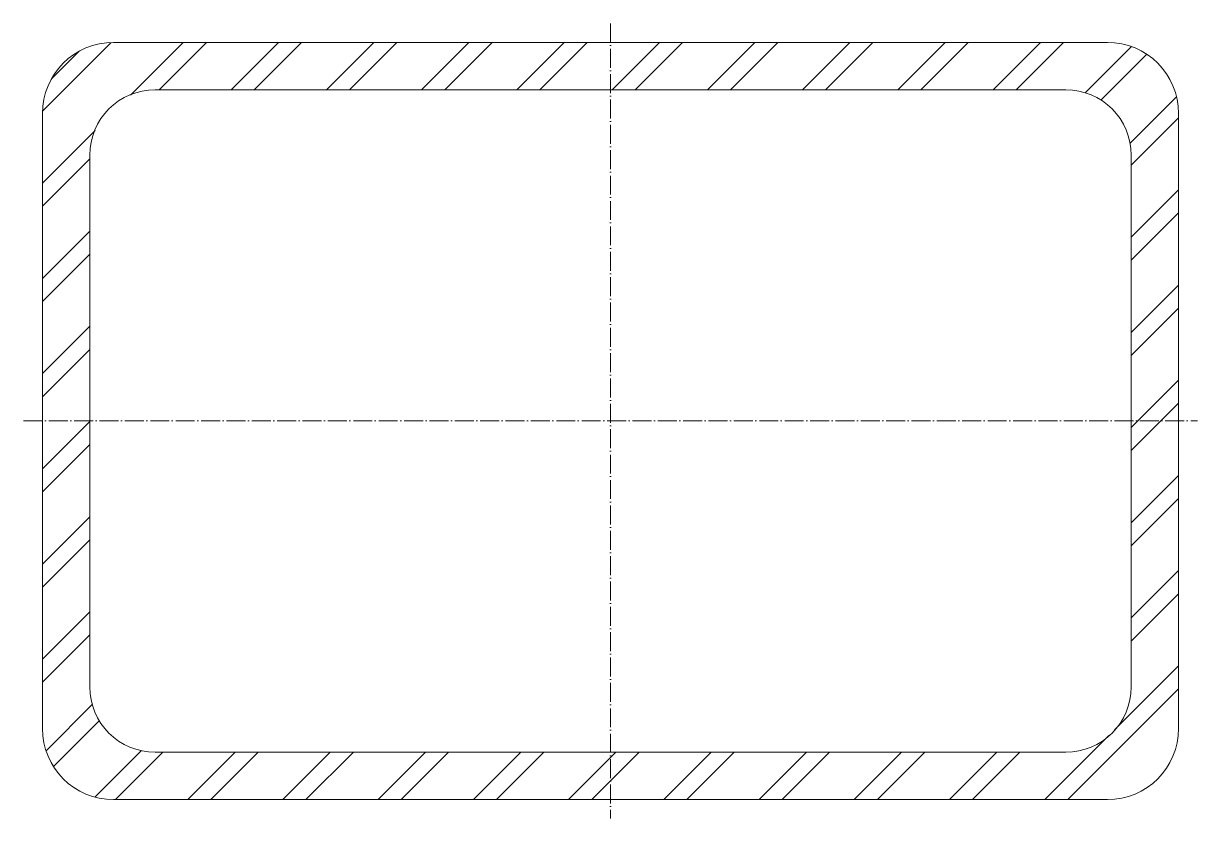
# Model space of a CAD drawing. Header units: metres. Extents: x -155 to 155, y -105 to 105.
import ezdxf

# ---------------------------------------------------------------- set-up
doc = ezdxf.new("R2010")
doc.units = ezdxf.units.M
doc.linetypes.add('MV_hartlijn_staal', pattern=[6.6, 5, -0.8, 0, -0.8])
doc.layers.add('A-DETL-GENF', color=92, linetype='Continuous', lineweight=18)

# ---------------------------------------------------------------- blocks, each defined once
blk = doc.blocks.new('28 Staalprofielen- koker RHS-2d - K300_200_12_5-5067751-00_0 Basismaterialen')
at = {"layer": 'A-DETL-GENF', "lineweight": 13}
h = blk.add_hatch(dxfattribs=at)
h.set_pattern_fill('FP_305', color=256, style=0, pattern_type=2)
h.set_pattern_definition([(225, (-3580.222, -3147.215), (12.57236, -12.57236), []), (225, (-3580.222, -3166.265), (12.57236, -12.57236), [])])
h.paths.add_polyline_path([(131.2, 100), (-131.2, 100), (-136.07, 99.36), (-140.6, 97.48), (-144.49, 94.49), (-147.48, 90.6), (-149.36, 86.07), (-150, 81.2), (-150, -81.2), (-149.36, -86.07), (-147.48, -90.6), (-144.49, -94.49), (-140.6, -97.48), (-136.07, -99.36), (-131.2, -100), (131.2, -100), (136.07, -99.36), (140.6, -97.48), (144.49, -94.49), (147.48, -90.6), (149.36, -86.07), (150, -81.2), (150, 81.2), (149.36, 86.07), (147.48, 90.6), (144.49, 94.49), (140.6, 97.48), (136.07, 99.36)])
h.paths.add_polyline_path([(120.2, 87.5), (124.68, 86.91), (128.85, 85.18), (132.43, 82.43), (135.18, 78.85), (136.91, 74.68), (137.5, 70.2), (137.5, -70.2), (136.91, -74.68), (135.18, -78.85), (132.43, -82.43), (128.85, -85.18), (124.68, -86.91), (120.2, -87.5), (-120.2, -87.5), (-124.68, -86.91), (-128.85, -85.18), (-132.43, -82.43), (-135.18, -78.85), (-136.91, -74.68), (-137.5, -70.2), (-137.5, 70.2), (-136.91, 74.68), (-135.18, 78.85), (-132.43, 82.43), (-128.85, 85.18), (-124.68, 86.91), (-120.2, 87.5), (71.4, 87.5)])
at = {"layer": 'A-DETL-GENF', "linetype": 'MV_hartlijn_staal', "lineweight": 13}
for p, q in [((0, 105), (0, -105)), ((-155, 0), (155, 0))]:
    blk.add_line(p, q, dxfattribs=at)
at = {"layer": 'A-DETL-GENF'}
for p, q in [((131.2, 100), (-131.2, 100)), ((131.2, 100), (-131.2, 100)), ((-120.2, 87.5), (120.2, 87.5)), ((120.2, 87.5), (-120.2, 87.5)), ((-150, 81.2), (-150, -81.2)), ((-150, 81.2), (-150, -81.2)), ((150, -81.2), (150, 81.2)), ((150, -81.2), (150, 81.2)), ((-137.5, -70.2), (-137.5, 70.2)), ((-137.5, 70.2), (-137.5, -70.2)), ((137.5, 70.2), (137.5, -70.2)), ((137.5, -70.2), (137.5, 70.2)), ((120.2, -87.5), (-120.2, -87.5)), ((-120.2, -87.5), (120.2, -87.5)), ((-131.2, -100), (131.2, -100)), ((-131.2, -100), (131.2, -100))]:
    blk.add_line(p, q, dxfattribs=at)
for centre, radius, start, end in [((-131.2, 81.2), 18.8, 90, 180), ((-131.2, 81.2), 18.8, 90, 180), ((131.2, 81.2), 18.8, 360, 90), ((131.2, 81.2), 18.8, 360, 90), ((-120.2, 70.2), 17.3, 90, 180), ((-120.2, 70.2), 17.3, 90, 180), ((120.2, 70.2), 17.3, 360, 90), ((120.2, 70.2), 17.3, 0, 90), ((-120.2, -70.2), 17.3, 180, 270), ((-120.2, -70.2), 17.3, 180, 270), ((120.2, -70.2), 17.3, 270, 0), ((120.2, -70.2), 17.3, 270, 0), ((-131.2, -81.2), 18.8, 180, 270), ((-131.2, -81.2), 18.8, 180, 270), ((131.2, -81.2), 18.8, 270, 0), ((131.2, -81.2), 18.8, 270, 0)]:
    blk.add_arc(centre, radius, start, end, dxfattribs=at)

msp = doc.modelspace()

# ---------------------------------------------------------------- block references
msp.add_blockref('28 Staalprofielen- koker RHS-2d - K300_200_12_5-5067751-00_0 Basismaterialen', (0, 0))

doc.saveas('drawing.dxf')
